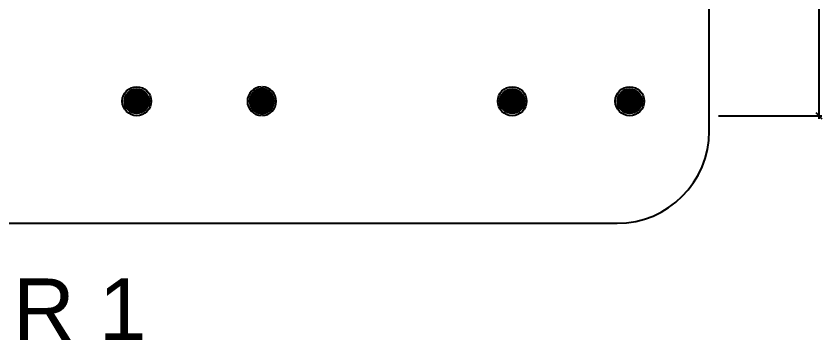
# Model space of a CAD drawing. Header units: inches. Extents: x -0.1 to 45.6, y -3.9 to 61.5.
# Drawn here: x 19.35 to 45.57, y -3.87 to 6.69 of the extents above; entities that cross this region are included whole.
import ezdxf

# ---------------------------------------------------------------- set-up
doc = ezdxf.new("R2010")
doc.units = ezdxf.units.IN
doc.header["$MEASUREMENT"] = 0
doc.header["$PDMODE"] = 35
doc.header["$PDSIZE"] = 0.3
doc.layers.get('0').update_dxf_attribs({"linetype": 'CONTINUOUS'})
doc.layers.get('DEFPOINTS').update_dxf_attribs({"linetype": 'CONTINUOUS'})
for name, color, linetype in [('60%', 7, 'CONTINUOUS'), ('A-HATCH-CONC', 8, 'CONTINUOUS'), ('a-revetement', 1, 'CONTINUOUS'), ('Parcelle$0$N-PLOT', 5, 'CONTINUOUS'), ('S-1ST$0$A-STR 1ST', 2, 'CONTINUOUS'), ('S-1ST$0$Parcelle$0$N-PLOT', 5, 'CONTINUOUS'), ('S-BASEMENT 2$0$A-STR BASEMENT TF', 2, 'CONTINUOUS')]:
    doc.layers.add(name, color=color, linetype=linetype)
doc.styles.add('A100-STEXT', font='ARIAL.TTF', dxfattribs={"height": 0.25})
doc.styles.add('S-BASEMENT 2$0$STYLE1', font='ARIAL.TTF')
doc.dimstyles.new('A100-DIM', dxfattribs={"dimtxt": 0.25, "dimasz": 0.2, "dimexe": 0.1, "dimexo": 0.3, "dimgap": 0.1, "dimtad": 1, "dimlfac": 100, "dimrnd": 0.5, "dimdsep": 46, "dimtxsty": 'A100-STEXT', "dimblk1": 'OBLIQUE', "dimblk2": 'OBLIQUE', "dimsah": 1, "dimcen": -0.05, "dimdle": 0.1, "dimclrd": 15, "dimclre": 15, "dimclrt": 256, "dimadec": 0, "dimazin": 0, "dimtfac": 0.28, "dimtix": 1, "dimtmove": 2, "dimatfit": 3, "dimldrblk": 'OBLIQUE', "dimfxl": 0, "dimtolj": 1, "dimarcsym": 0})

# ---------------------------------------------------------------- blocks, each defined once
blk = doc.blocks.new('_OBLIQUE')
at = {"color": 0, "linetype": 'ByBlock'}
blk.add_line((-0.5, -0.5), (0.5, 0.5), dxfattribs=at)
blk = doc.blocks.new('*D279')
at = {"layer": '60%', "color": 15, "lineweight": -2}
for p, q in [((42.208, 35.286), (45.571, 35.286)), ((45.471, 35.386), (45.471, 3.356)), ((42.208, 3.456), (45.571, 3.456))]:
    blk.add_line(p, q, dxfattribs=at)
at = {"layer": 'DEFPOINTS', "color": 0}
for p in [(41.908, 35.286), (41.908, 3.456), (45.471, 3.456)]:
    blk.add_point(p, dxfattribs=at)
at = {"layer": '60%', "color": 15, "lineweight": -2, "xscale": 0.2, "yscale": 0.2, "zscale": 0.2}
for p, rotation in [((45.471, 35.286), 90), ((45.471, 3.456), 270)]:
    blk.add_blockref('_OBLIQUE', p, dxfattribs=dict(at, rotation=rotation))
at = {"layer": '60%', "insert": (45.243, 19.371), "char_height": 0.25, "attachment_point": 5, "rotation": 90, "style": 'A100-STEXT'}
blk.add_mtext('\\A1;3183', dxfattribs=at)

msp = doc.modelspace()

# ---------------------------------------------------------------- hatches: boundary and pattern name
at = {"layer": 'A-HATCH-CONC'}
h = msp.add_hatch(dxfattribs=at)
h.set_pattern_fill('ANSI31', color=256, scale=0.25, style=0)
h.set_pattern_definition([(45, (-338357.346732, -23743.415584), (-0.022097086912, 0.022097086912), [])])
h.paths.add_polyline_path([(23.67837, 3.92613, 1), (22.87837, 3.92613, 1)])
h = msp.add_hatch(dxfattribs=at)
h.set_pattern_fill('ANSI31', color=256, scale=0.25, style=0)
h.set_pattern_definition([(45, (-338376.546732, -23743.415584), (-0.022097086912, 0.022097086912), [])])
h.paths.add_polyline_path([(27.32837, 4.32563, 0.95118973), (27.32837, 3.52663)])
h.paths.add_polyline_path([(27.36837, 4.32563), (27.36837, 3.52663, 0.95118973)])
h = msp.add_hatch(dxfattribs=at)
h.set_pattern_fill('ANSI31', color=256, scale=0.25, style=0)
h.set_pattern_definition([(45, (-338345.131732, -23743.415584), (-0.022097086912, 0.022097086912), [])])
h.paths.add_polyline_path([(35.89337, 3.92613, 1), (35.09337, 3.92613, 1)])
h = msp.add_hatch(dxfattribs=at)
h.set_pattern_fill('ANSI31', color=256, scale=0.25, style=0)
h.set_pattern_definition([(45, (-338341.306732, -23743.415584), (-0.022097086912, 0.022097086912), [])])
h.paths.add_polyline_path([(39.71837, 3.92613, 1), (38.91837, 3.92613, 1)])

# ---------------------------------------------------------------- linework, layer by layer
at = {"layer": 'a-revetement'}
for p, q in [((27.32837, 4.39571), (27.32837, 4.32563)), ((27.36837, 4.39571), (27.36837, 4.32563)), ((27.32837, 3.52663), (27.32837, 3.45656)), ((27.36837, 3.52663), (27.36837, 3.45656))]:
    msp.add_line(p, q, dxfattribs=at)
for centre in [(23.27837, 3.92613), (35.49337, 3.92613), (39.31837, 3.92613)]:
    msp.add_circle(centre, 0.47, dxfattribs=at)
for start, end in [(92.438855, 267.561145), (272.438855, 87.561145)]:
    msp.add_arc((27.34837, 3.92613), 0.47, start, end, dxfattribs=at)
at = {"layer": 'Parcelle$0$N-PLOT'}
msp.add_lwpolyline([(0, -0.04387), (38.90837, -0.04387, 0.41421356), (41.90837, 2.95613), (41.90837, 55.41076, 0.4229554), (38.81912, 58.40943), (0, 57.25407)], format="xyb", close=True, dxfattribs=at)
at = {"layer": 'S-1ST$0$A-STR 1ST'}
for points in [[(27.32837, 4.32563, 0.95118973), (27.32837, 3.52663)], [(27.36837, 3.52663, 0.95118973), (27.36837, 4.32563)]]:
    msp.add_lwpolyline(points, format="xyb", close=True, dxfattribs=at)
for centre in [(23.27837, 3.92613), (35.49337, 3.92613), (39.31837, 3.92613)]:
    msp.add_circle(centre, 0.4, dxfattribs=at)
at = {"layer": 'S-1ST$0$Parcelle$0$N-PLOT'}
msp.add_lwpolyline([(0, -0.04387), (38.90837, -0.04387, 0.41421356), (41.90837, 2.95613), (41.90837, 55.41076, 0.4229554), (38.81912, 58.40943), (0, 57.25407)], format="xyb", close=True, dxfattribs=at)

# ---------------------------------------------------------------- texts
at = {"layer": 'S-BASEMENT 2$0$A-STR BASEMENT TF', "style": 'S-BASEMENT 2$0$STYLE1'}
msp.add_text('FLOOR 1', height=2, dxfattribs=at).set_placement((11.64086, -3.83768))

# ---------------------------------------------------------------- dimensions: what is measured, and where the dimension line sits
at = {"layer": '60%'}
dim = msp.add_linear_dim(base=(45.47116, 3.45613), p1=(41.90837, 35.28644), p2=(41.90837, 3.45613), angle=90, dimstyle='A100-DIM', dxfattribs=at)
dim.commit()
dim.dimension.update_dxf_attribs({"geometry": '*D279', "text_midpoint": (45.24343, 19.37128)})

doc.saveas('drawing.dxf')
